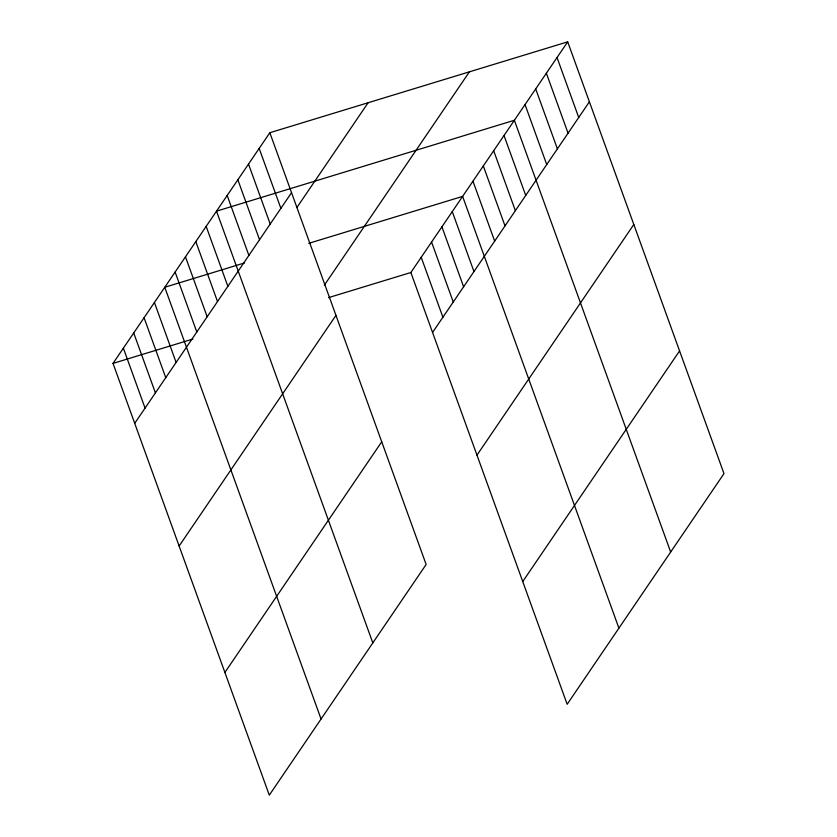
<?xml version="1.0" encoding="UTF-8"?>
<svg xmlns="http://www.w3.org/2000/svg" width="837" height="837" viewBox="0 0 837 837"><rect width="100%" height="100%" fill="white"/><g stroke="black" fill="none" stroke-linecap="round" stroke-linejoin="round"><path stroke-width="1.26" d="M269.838 132.727L426.138 564.483L269.305 795.15L113.016 363.394L269.838 132.727L567.695 41.85L723.984 473.606L567.162 704.273L410.862 272.517L567.695 41.85M134.705 423.334L291.538 192.667M296.873 207.555L368.134 102.742M324.306 285.25L469.4 71.836M179.128 546.027L335.961 315.371M432.562 332.456L589.394 101.79M224.891 672.446L381.724 441.79M476.975 455.15L633.808 224.494M522.738 581.569L679.571 350.912M244.624 262.902L164.763 287.269L321.063 719.035M308.748 243.337L462.62 196.392L618.909 628.158M113.016 363.394L192.876 339.027M328.543 297.627L410.862 272.517M557.034 57.533L578.723 117.473M546.362 73.217L568.061 133.156M535.701 88.91L557.4 148.84M525.04 104.594L546.728 164.533M670.667 552.033L514.368 120.277L216.521 211.154L372.81 642.91M504.02 135.5L525.72 195.439M493.673 150.723L515.362 210.662M483.315 165.946L505.014 225.885M472.968 181.169L494.667 241.108M452.262 211.615L473.962 271.554M441.915 226.837L463.614 286.777M431.568 242.071L453.256 302M421.21 257.294L442.909 317.233M259.177 148.411L280.876 208.35M248.516 164.094L270.215 224.034M237.854 179.788L259.543 239.717M227.183 195.471L248.882 255.411M206.174 226.377L227.863 286.317M195.816 241.6L217.515 301.54M185.469 256.823L207.168 316.763M175.121 272.046L196.81 331.986M154.416 302.492L176.115 362.431M144.069 317.715L165.757 377.654M133.711 332.948L155.41 392.888M123.363 348.171L145.063 408.111"/></g></svg>
